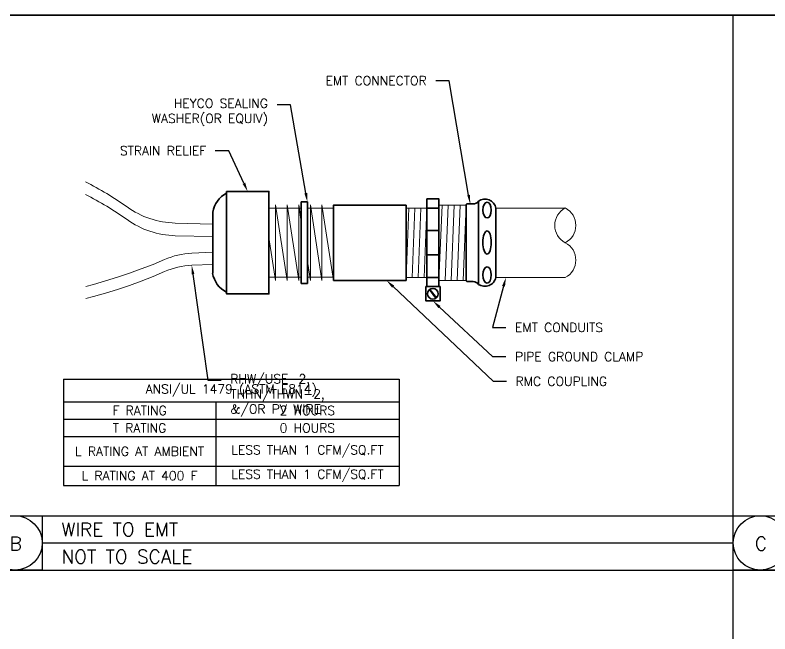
# Model space of a CAD drawing. Header units: inches. Extents: x -6 to 441, y 0 to 338.
# Drawn here: x 26.6 to 37.04, y 27.88 to 36.43 of the extents above; entities that cross this region are included whole.
import ezdxf
from ezdxf import colors
from ezdxf.entities.mleader import LeaderData, LeaderLine
from ezdxf.math import Vec2, Vec3

# ---------------------------------------------------------------- set-up
doc = ezdxf.new("R2010")
doc.units = ezdxf.units.IN
doc.header["$MEASUREMENT"] = 0
doc.styles.add('Roman', font='romans.shx', dxfattribs={"height": 0.125})
doc.styles.add('Roman-A', font='romans.shx', dxfattribs={"height": 0.125})

# ---------------------------------------------------------------- blocks, each defined once
blk = doc.blocks.new('*U29')
blk.add_lwpolyline([(0, 0.75), (0.75, 0.75), (0.75, 0), (0, 0)], close=True)
blk.add_circle((0.375, 0.375), 0.375)
at = {"insert": (0.383, 0.366), "char_height": 0.188, "width": 0.46087, "attachment_point": 5, "style": 'Roman-A'}
blk.add_mtext('B', dxfattribs=at)
blk = doc.blocks.new('*U30')
blk.add_lwpolyline([(0, 0.75), (0.75, 0.75), (0.75, 0), (0, 0)], close=True)
blk.add_circle((0.375, 0.375), 0.375)
at = {"insert": (0.383, 0.366), "char_height": 0.188, "width": 0.46087, "attachment_point": 5, "style": 'Roman-A'}
blk.add_mtext('C', dxfattribs=at)
blk = doc.blocks.new('*T11')
at = {"color": 0, "linetype": 'ByBlock', "lineweight": -2, "transparency": 16777216}
for p, q in [((0, 0), (4.642, 0)), ((0, 0), (0, -1.465)), ((4.642, 0), (4.642, -1.465)), ((0, -0.31), (4.642, -0.31)), ((2.105, -0.31), (2.105, -1.465)), ((0, -0.551), (4.642, -0.551)), ((0, -0.792), (4.642, -0.792)), ((0, -1.2), (4.642, -1.2)), ((0, -1.465), (4.642, -1.465))]:
    blk.add_line(p, q, dxfattribs=at)
at = {"color": 0, "transparency": 16777216, "char_height": 0.125, "attachment_point": 5, "style": 'Roman'}
for s, insert, width in [('{\\Fromans|c0;ANSI/UL 1479 (ASTM E814)}', (2.321, -0.155), 4.56725), ('{\\Fromans|c0;F RATING}', (1.053, -0.431), 2.03068), ('{\\Fromans|c0;2 HOURS}', (3.373, -0.431), 2.46223), ('{\\Fromans|c0;T RATING}', (1.053, -0.672), 2.03068), ('{\\Fromans|c0;0 HOURS}', (3.373, -0.672), 2.46223), ('{\\Fromans|c0;L RATING AT AMBIENT }', (1.053, -0.996), 2.03068), ('{\\Fromans|c0;LESS THAN 1 CFM/SQ.FT}', (3.373, -0.996), 2.46223), ('{\\Fromans|c0;LESS THAN 1 CFM/SQ.FT}', (3.373, -1.332), 2.46223), ('{\\Fromans|c0;L RATING AT 400 F}', (1.053, -1.332), 2.03068)]:
    blk.add_mtext(s, dxfattribs=dict(at, insert=insert, width=width))
blk = doc.blocks.new('*U10')
at = {"color": 7, "lineweight": 20}
for points in [[(1.349, 5.364, -0.036123), (1.923, 5.016, 0.149059), (2.589, 4.794)], [(1.349, 5.189, -0.036123), (1.923, 4.841, 0.149059), (2.589, 4.619)], [(7.982, 4.522, 0.607942), (7.982, 5.002, 0.607942), (7.982, 4.522, -0.607942), (7.982, 4.042), (7.023, 4.042)], [(1.351, 3.918), (1.46, 3.947), (1.627, 3.994), (1.792, 4.045), (1.957, 4.101), (2.12, 4.16), (2.282, 4.223), (2.441, 4.29, -0.091019), (2.817, 4.378)]]:
    blk.add_lwpolyline(points, format="xyb", dxfattribs=at)
at = {"color": 7, "lineweight": 35}
for points in [[(3.3, 5.23), (3.3, 3.814), (3.884, 3.814), (3.884, 5.23)], [(6.068, 3.917), (6.235, 3.917), (6.235, 5.127), (6.068, 5.127)], [(4.416, 3.959), (4.332, 3.959), (4.332, 5.085), (4.416, 5.085)], [(5.78, 5.043), (5.78, 4.001), (4.778, 4.001), (4.778, 5.043)], [(6.25, 3.917), (6.054, 3.917), (6.054, 3.718), (6.25, 3.718)]]:
    blk.add_lwpolyline(points, close=True, dxfattribs=at)
for points in [[(3.884, 3.814), (3.884, 5.23)], [(6.612, 5.043), (6.612, 4.001)], [(6.708, 5.058), (6.626, 5.058)], [(6.235, 5.001), (6.068, 5.001)], [(7.023, 4.042), (7.023, 5.001)], [(6.235, 4.689), (6.068, 4.689)], [(6.235, 4.355), (6.068, 4.355)], [(6.235, 4.042), (6.068, 4.042)], [(6.193, 3.756), (6.104, 3.874)], [(6.2, 3.76), (6.111, 3.878)]]:
    blk.add_lwpolyline(points, dxfattribs=at)
for points in [[(3.107, 4.1), (3.107, 4.945, -0.240423), (3.299, 5.205)], [(7.023, 5.001, 0.535645), (6.782, 5.095), (6.782, 3.947)], [(6.626, 3.985), (6.708, 3.985, -0.236194), (6.782, 3.947)]]:
    blk.add_lwpolyline(points, format="xyb", dxfattribs=at)
at = {"color": 7, "lineweight": 13}
for points in [[(4.332, 4.807), (4.296, 5.044), (4.296, 4.001), (4.136, 5.044), (4.136, 4.001), (3.976, 5.044), (3.976, 4.001), (3.884, 4.594)], [(4.778, 4.001), (4.617, 5.044), (4.617, 4.001), (4.457, 5.044), (4.457, 4.001), (4.416, 4.264)], [(6.278, 5.043), (6.235, 4.001), (6.612, 4.001)], [(6.235, 5.043), (6.612, 5.043), (6.57, 4.001)], [(6.361, 5.043), (6.319, 4.001)], [(6.445, 5.043), (6.403, 4.001)], [(6.528, 5.043), (6.486, 4.001)], [(4.332, 5), (3.884, 5)], [(4.778, 5), (4.416, 5)], [(5.818, 5.001), (5.78, 4.042), (6.068, 4.042)], [(5.78, 5.001), (6.068, 5.001), (6.031, 4.042)], [(5.901, 5.001), (5.863, 4.042)], [(5.985, 5.001), (5.947, 4.042)], [(4.332, 4.045), (3.884, 4.045)], [(4.778, 4.045), (4.416, 4.045)]]:
    blk.add_lwpolyline(points, dxfattribs=at)
at = {"color": 7, "lineweight": 20}
for points in [[(7.982, 5.001), (7.023, 5.001)], [(3.107, 4.78), (2.589, 4.794)], [(3.107, 4.607), (2.589, 4.619)], [(3.107, 4.39), (2.817, 4.378)], [(3.107, 4.223), (2.817, 4.21)], [(1.351, 3.751), (1.46, 3.78), (1.627, 3.827), (1.792, 3.878), (1.957, 3.933), (2.12, 3.992), (2.282, 4.055), (2.441, 4.123)]]:
    blk.add_lwpolyline(points, dxfattribs=at)
at = {"color": 7, "lineweight": 35}
blk.add_circle((6.151, 3.817), 0.0741, dxfattribs=at)
for centre, radius, start, end in [((6.624, 5.046), 0.0122, 77.8093, 192.1907), ((6.703, 5.156), 0.0987, 272.4931, 322.3521), ((3.457, 4.158), 0.356, 189.4977, 243.5723), ((6.627, 4), 0.0149, 177.4439, 268.3139), ((6.87, 4.077), 0.157, 235.9803, 346.9809)]:
    blk.add_arc(centre, radius, start, end, dxfattribs=at)
at = {"color": 7, "lineweight": 20}
blk.add_arc((2.867, 3.141), 1.071, 92.6642, 113.467, dxfattribs=at)
at = {"color": 7, "lineweight": 35}
for points in [[(6.9, 5.083), (6.868, 5.083), (6.841, 5.034), (6.841, 4.974)], [(6.958, 4.974), (6.958, 5.034), (6.932, 5.083), (6.9, 5.083)], [(6.841, 4.974), (6.841, 4.913), (6.868, 4.864), (6.9, 4.864)], [(6.9, 4.864), (6.932, 4.864), (6.958, 4.913), (6.958, 4.974)], [(6.9, 4.686), (6.868, 4.686), (6.841, 4.614), (6.841, 4.526)], [(6.958, 4.526), (6.958, 4.614), (6.932, 4.686), (6.9, 4.686)], [(6.841, 4.526), (6.841, 4.438), (6.868, 4.366), (6.9, 4.366)], [(6.9, 4.366), (6.932, 4.366), (6.958, 4.438), (6.958, 4.526)], [(6.9, 4.191), (6.868, 4.191), (6.841, 4.14), (6.841, 4.077)], [(6.958, 4.077), (6.958, 4.14), (6.932, 4.191), (6.9, 4.191)], [(6.841, 4.077), (6.841, 4.014), (6.868, 3.963), (6.9, 3.963)], [(6.9, 3.963), (6.932, 3.963), (6.958, 4.014), (6.958, 4.077)]]:
    blk.add_open_spline(points, degree=3, dxfattribs=at)
blk.add_blockref('*T11', (1.043, 2.635))
at = {"char_height": 0.1875, "width": 8.11395, "attachment_point": 1, "style": 'Roman-A'}
for s, insert in [('WIRE TO EMT', (1.015, 0.654)), ('NOT TO SCALE', (1.015, 0.278))]:
    blk.add_mtext(s, dxfattribs=dict(at, insert=insert))
ml = blk.add_multileader_mtext('Standard')
ml.set_content('{\\Fromans|c0;EMT CONNECTOR}', color=256, style='Roman')
ml.set_leader_properties()
ml.build(insert=Vec2(0, 0))
ml.multileader.update_dxf_attribs({"dogleg_length": 0.186, "arrow_head_size": 0.125})
ctx = ml.context
ctx.base_point, ctx.char_height, ctx.arrow_head_size, ctx.landing_gap_size, ctx.plane_origin = Vec3(4.398, 6.761), 0.125, 0.125, 0.125, Vec3(6.636, 5.104)
ctx.text_align_type = 2
notes = []
notes.append((ctx, [(0, (1, 1, 0), (6.376, 6.761), (-1, 0), 0.186, [(0, [(6.667, 5.058)], 0, [])])]))
ctx.mtext.insert, ctx.mtext.alignment, ctx.mtext.flow_direction = Vec3(6.065, 6.824), 3, 5
ml = blk.add_multileader_mtext('Standard')
ml.set_content('{\\Fromans|c0;HEYCO SEALING\\PWASHER(OR EQUIV)}', color=256, style='Roman')
ml.set_leader_properties()
ml.build(insert=Vec2(0, 0))
ml.multileader.update_dxf_attribs({"dogleg_length": 0.186, "arrow_head_size": 0.125})
ctx = ml.context
ctx.base_point, ctx.char_height, ctx.arrow_head_size, ctx.landing_gap_size, ctx.plane_origin = Vec3(1.966, 6.427), 0.125, 0.125, 0.125, Vec3(4.416, 5.085)
ctx.text_align_type = 2
notes.append((ctx, [(0, (1, 1, 0), (4.182, 6.427), (-1, 0), 0.186, [(0, [(4.416, 5.085)], 0, [])])]))
ctx.mtext.insert, ctx.mtext.alignment, ctx.mtext.flow_direction = Vec3(3.871, 6.51), 3, 5
ml = blk.add_multileader_mtext('Standard')
ml.set_content('{\\Fromans|c0;STRAIN RELIEF}', color=256, style='Roman')
ml.set_leader_properties()
ml.build(insert=Vec2(0, 0))
ml.multileader.update_dxf_attribs({"dogleg_length": 0.186, "arrow_head_size": 0.125})
ctx = ml.context
ctx.base_point, ctx.char_height, ctx.arrow_head_size, ctx.landing_gap_size, ctx.plane_origin = Vec3(1.56, 5.793), 0.125, 0.125, 0.125, Vec3(3.591, 5.23)
ctx.text_align_type = 2
notes.append((ctx, [(0, (1, 1, 0), (3.329, 5.793), (-1, 0), 0.186, [(0, [(3.591, 5.23)], 0, [])])]))
ctx.mtext.insert, ctx.mtext.alignment, ctx.mtext.flow_direction = Vec3(3.018, 5.856), 3, 5
ml = blk.add_multileader_mtext('Standard')
ml.set_content('{\\Fromans|c0;RHW/USE-2,\\PTHHN/THWN-2,\\P&/OR PV WIRE}', color=256, style='Roman')
ml.set_leader_properties()
ml.build(insert=Vec2(0, 0))
ml.multileader.update_dxf_attribs({"dogleg_length": 0.186, "arrow_head_size": 0.125})
ctx = ml.context
ctx.base_point, ctx.char_height, ctx.arrow_head_size, ctx.landing_gap_size, ctx.plane_origin = Vec3(3.225, 2.621), 0.125, 0.125, 0.125, Vec3(2.817, 4.21)
notes.append((ctx, [(1, (1, 1, 0), (3.038, 2.621), (1, 0), 0.186, [(0, [(2.817, 4.21)], 0, [])])]))
ctx.mtext.insert, ctx.mtext.flow_direction = Vec3(3.35, 2.704), 5
ml = blk.add_multileader_mtext('Standard')
ml.set_content('{\\Fromans|c0;RMC COUPLING}', color=256, style='Roman')
ml.set_leader_properties()
ml.build(insert=Vec2(0, 0))
ml.multileader.update_dxf_attribs({"dogleg_length": 0.186, "arrow_head_size": 0.125})
ctx = ml.context
ctx.base_point, ctx.char_height, ctx.arrow_head_size, ctx.landing_gap_size, ctx.plane_origin = Vec3(7.17, 2.608), 0.125, 0.125, 0.125, Vec3(5.279, 4.001)
notes.append((ctx, [(1, (1, 1, 0), (6.984, 2.608), (1, 0), 0.186, [(0, [(5.511, 4.001)], 0, [])])]))
ctx.mtext.insert, ctx.mtext.flow_direction = Vec3(7.295, 2.67), 5
ml = blk.add_multileader_mtext('Standard')
ml.set_content('{\\Fromans|c0;EMT CONDUITS}', color=256, style='Roman')
ml.set_leader_properties()
ml.build(insert=Vec2(0, 0))
ml.multileader.update_dxf_attribs({"dogleg_length": 0.186, "arrow_head_size": 0.125})
ctx = ml.context
ctx.base_point, ctx.char_height, ctx.arrow_head_size, ctx.landing_gap_size, ctx.plane_origin = Vec3(7.162, 3.352), 0.125, 0.125, 0.125, Vec3(7.161, 4.042)
notes.append((ctx, [(0, (1, 1, 0), (6.975, 3.352), (1, 0), 0.186, [(0, [(7.161, 4.042)], 0, [])])]))
ctx.mtext.insert, ctx.mtext.flow_direction = Vec3(7.287, 3.414), 5
ml = blk.add_multileader_mtext('Standard')
ml.set_content('{\\Fromans|c0;PIPE GROUND CLAMP}', color=256, style='Roman')
ml.set_leader_properties()
ml.build(insert=Vec2(0, 0))
ml.multileader.update_dxf_attribs({"dogleg_length": 0.186, "arrow_head_size": 0.125})
ctx = ml.context
ctx.base_point, ctx.char_height, ctx.arrow_head_size, ctx.landing_gap_size, ctx.plane_origin = Vec3(7.162, 2.949), 0.125, 0.125, 0.125, Vec3(6.152, 3.718)
notes.append((ctx, [(1, (1, 1, 0), (6.975, 2.949), (1, 0), 0.186, [(0, [(6.152, 3.718)], 0, [])])]))
ctx.mtext.insert, ctx.mtext.flow_direction = Vec3(7.287, 3.011), 5
for ctx, leaders in notes:
    for number, flags, end, landing, length, lines in leaders:
        leader = LeaderData()
        leader.index, (leader.has_last_leader_line, leader.has_dogleg_vector, leader.attachment_direction) = number, flags
        leader.last_leader_point, leader.dogleg_vector, leader.dogleg_length = Vec3(end), Vec3(landing), length
        for number, points, colour, breaks in lines:
            line = LeaderLine()
            line.index, line.vertices, line.color, line.breaks = number, Vec3.list(points), colors.encode_raw_color(colour), breaks
            leader.lines.append(line)
        ctx.leaders.append(leader)

msp = doc.modelspace()

# ---------------------------------------------------------------- linework, layer by layer
for p, q in [((36.53, 13.429), (36.53, 36.429)), ((26.976, 29.512), (36.53, 29.512)), ((26.976, 29.137), (36.53, 29.137)), ((15.922, 28.762), (46.834, 28.762))]:
    msp.add_line(p, q)
for points in [[(15.922, 36.429), (46.834, 36.429), (46.834, 13.429), (15.922, 13.429)], [(15.922, 13.429), (50.922, 13.429), (50.922, 36.429), (15.922, 36.429)]]:
    msp.add_lwpolyline(points, close=True)

# ---------------------------------------------------------------- block references
for name, p in [('*U10', (26.226, 28.762)), ('*U29', (26.226, 28.762)), ('*U30', (36.53, 28.762))]:
    msp.add_blockref(name, p)

doc.saveas('drawing.dxf')
